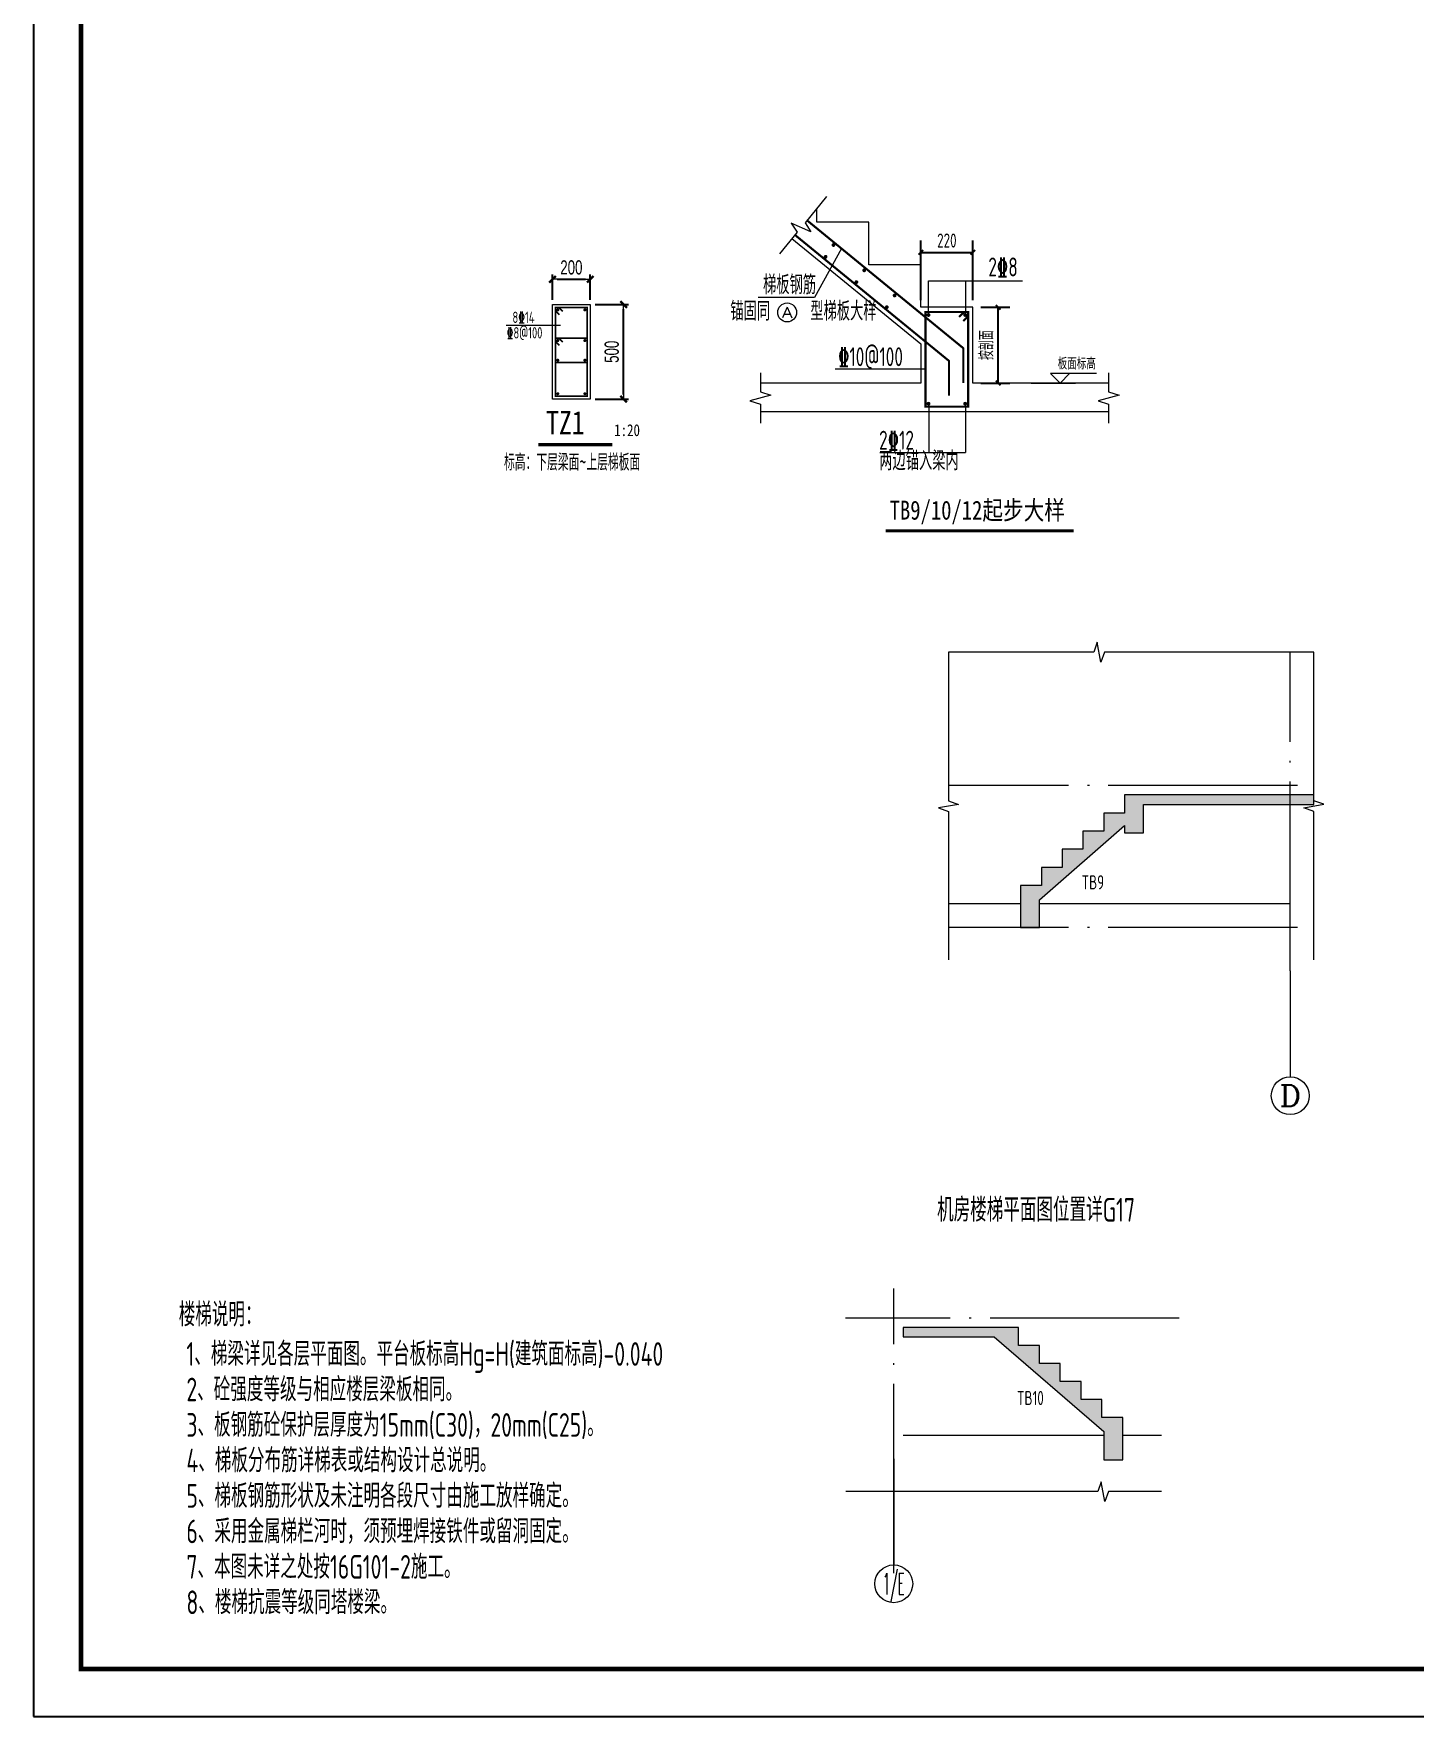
# Model space of a CAD drawing. Extents: x 5874492 to 7194610, y -939842 to -279257.
# Drawn here: x 6158052 to 6172642, y -772731 to -754945 of the extents above; entities that cross this region are included whole.
import ezdxf
from ezdxf.enums import TextEntityAlignment as Align

# ---------------------------------------------------------------- set-up
doc = ezdxf.new("R2010")
doc.units = 0
doc.header["$LTSCALE"] = 1000
doc.linetypes.add('DOTE', pattern=[2.42, 2, -0.2, 0.02, -0.2])
for name, color, linetype, lineweight in [('S-墙柱-REIN', 1, 'Continuous', 20), ('S-大样-DIM', 3, 'Continuous', 20), ('S-大样-HATCH', 251, 'Continuous', 20), ('S-大样-实线', 2, 'Continuous', 20), ('S-大样-标高', 3, 'Continuous', 20), ('S-板-BEAM-CON', 2, 'Continuous', 20), ('S-轴网-标注', 3, 'Continuous', 20), ('S-轴网-轴号', 3, 'Continuous', 20), ('S-轴网-轴线', 1, 'DOTE', 9), ('S-通用-TEXT', 7, 'Continuous', 20), ('S-通用-THIN', 7, 'Continuous', 20)]:
    doc.layers.add(name, color=color, linetype=linetype, lineweight=lineweight)
doc.layers.add('Y-云图图框', color=7, linetype='Continuous')
doc.styles.add('_TCH_AXIS', font='COMPLEX.shx', dxfattribs={"bigfont": 'hztxt.shx'})
doc.styles.add('_TCH_DIM_T3', font='tssdeng.shx', dxfattribs={"width": 0.705882, "bigfont": 'hztxt.shx'})
doc.styles.add('_YT_Name', font='', dxfattribs={"width": 0.8})
doc.styles.add('_YT_Sign_Text', font='ros.shx', dxfattribs={"width": 0.8, "bigfont": 'hztxt.shx'})
doc.styles.add('BW_Dim', font='Bweng.shx', dxfattribs={"width": 0.7, "bigfont": 'hztxt.shx'})
doc.styles.add('COMPLEX', font='COMPLEX')
doc.styles.get("Standard").update_dxf_attribs({"font": 'gbenor.shx', "bigfont": 'gbcbig.shx'})
doc.styles.add('TSSD_Rein', font='tssdeng.shx', dxfattribs={"width": 0.7, "bigfont": 'hztxt.shx'})
doc.styles.add('黑体', font='', dxfattribs={"width": 0.8})
doc.styles.get('_YT_Name').set_extended_font_data('SimHei')
doc.styles.get('黑体').set_extended_font_data('SimHei')
doc.dimstyles.new('_TCH_ARCH&&50', dxfattribs={"dimtxt": 148.75, "dimasz": 50, "dimexe": 125, "dimexo": 75, "dimgap": 50, "dimtad": 1, "dimdec": 0, "dimzin": 0, "dimdsep": 46, "dimtxsty": '_TCH_DIM_T3', "dimblk": 'ARCHTICK', "dimcen": 0.09, "dimclrt": 7, "dimazin": 2, "dimtfac": 1, "dimtdec": 0, "dimtix": 1, "dimtmove": 2, "dimatfit": 3, "dimfxl": 0, "dimtolj": 1, "dimtzin": 0, "dimarcsym": 0})
doc.dimstyles.new('Cyz_25_100', dxfattribs={"dimtxt": 300, "dimasz": 100, "dimexe": 100, "dimexo": 100, "dimgap": 100, "dimtad": 1, "dimdec": 0, "dimlfac": 0.25, "dimzin": 0, "dimdsep": 46, "dimtxsty": 'BW_Dim', "dimblk": '_bwk', "dimcen": 0, "dimclrt": 7, "dimadec": 0, "dimazin": 0, "dimtfac": 1, "dimtdec": 0, "dimtix": 1, "dimtmove": 2, "dimatfit": 0, "dimfxl": 0, "dimtolj": 1, "dimtzin": 0, "dimarcsym": 0})

# ---------------------------------------------------------------- blocks, each defined once
blk = doc.blocks.new('ECMCTK_A1_竖_单行图名--0')
at = {"color": 4}
blk.add_lwpolyline([(0, 0), (594, 0), (594, 841), (0, 841)], close=True, dxfattribs=at)
at = {"const_width": 1}
blk.add_lwpolyline([(10, 10), (584, 10), (584, 816), (10, 816)], close=True, dxfattribs=at)
at = {"color": 80, "flags": 3}
for tag, height, p in [('YTHQINS', 3, (593.31, 817.5)), ('ECMCKEY', 3, (440.09, 590.57)), ('YTTQINS', 3.75, (595.35, 11.88)), ('YTFRAME', 3, (375.97, 4.92)), ('YTBARCODE_T1', 3, (493.74, 4.57))]:
    blk.add_attdef(tag, text='', height=height, dxfattribs=at).set_placement(p, align=Align.MIDDLE_CENTER)
for tag, height, style, width, p in [('证书编号', 4, '_YT_Sign_Text', 0.8, (461.87, 43.81)), ('审查批准号', 4, '_YT_Sign_Text', 0.8, (514.06, 43.81)), ('工程号', 4, '_YT_Sign_Text', 0.5, (557.08, 44.12)), ('设计单位', 6, '_YT_Name', 0.8, (376.75, 38.6)), ('建设单位', 4, '_YT_Sign_Text', 0.8, (487.96, 36.11)), ('阶段', 4, '_YT_Sign_Text', 0.8, (557.08, 35.81)), ('项目号', 4, '_YT_Sign_Text', 0.5, (575.08, 33.72)), ('项目名称', 4, '_YT_Sign_Text', 0.8, (487.96, 28.11)), ('专业', 4, '_YT_Sign_Text', 0.8, (557.08, 27.31)), ('图纸编号', 4, '_YT_Sign_Text', 0.5, (556.93, 19.36)), ('图纸名称', 4.5, '_YT_Name', 0.8, (488.39, 15.06)), ('出图比例', 4.2, '_YT_Sign_Text', 0.8, (434.82, 11.78)), ('日期', 4, '_YT_Sign_Text', 0.5, (556.88, 12.13)), ('版本号', 4, '_YT_Sign_Text', 0.8, (575.08, 13))]:
    blk.add_attdef(tag, text='', height=height, dxfattribs=dict(style=style, width=width)).set_placement(p, align=Align.CENTER)
at = {"style": '_YT_Sign_Text', "width": 0.8, "flags": 3}
for tag, p, height in [('[审定人]', (343.95, 27.81), 4.1), ('{审定人}', (358.87, 26.45), 6.24), ('[校对人]', (395.23, 27.82), 4.1), ('{校对人}', (411.35, 26.53), 6.24), ('{审核人}', (359.98, 18.44), 6.24), ('{设计人}', (411.48, 18.54), 6.24), ('[审核人]', (344.01, 19.76), 4.1), ('[设计人]', (395.47, 20.21), 4.1), ('[项目负责人]', (343.78, 12.01), 4.1), ('{项目负责人}', (361.28, 10.72), 6.24), ('[专业负责人]', (395.74, 11.77), 4.1), ('{专业负责人}', (411.58, 10.36), 6.24)]:
    blk.add_attdef(tag, p, '', height=height, dxfattribs=at)
at = {"color": 80, "flags": 3}
for tag, p in [('YTQRCODE', (304.56, 12.07)), ('YTBZSIT', (10, 10)), ('EXT_TK_LEFT', (10, 10))]:
    blk.add_attdef(tag, p, '', height=3, dxfattribs=at)
blk = doc.blocks.new('_bwk')
blk.add_line((-1, 0), (0, 0))
at = {"const_width": 0.5}
blk.add_lwpolyline([(-0.7, -0.7), (0.7, 0.7)], dxfattribs=at)
blk = doc.blocks.new('*D2321')
at = {"layer": 'Defpoints', "color": 0, "transparency": 16777216}
for p in [(6163934, -757542), (6163534, -757808), (6163934, -757808)]:
    blk.add_point(p, dxfattribs=at)
at = {"layer": 'S-大样-DIM', "color": 0, "lineweight": -2, "transparency": 16777216}
for p, q in [((6163534, -757758), (6163534, -757492)), ((6163934, -757758), (6163934, -757492)), ((6163584, -757542), (6163884, -757542))]:
    blk.add_line(p, q, dxfattribs=at)
at = {"layer": 'S-大样-DIM', "color": 0, "lineweight": -2, "transparency": 16777216, "xscale": 50, "yscale": 50, "zscale": 50, "rotation": 180}
blk.add_blockref('_bwk', (6163534, -757542), dxfattribs=at)
at = {"layer": 'S-大样-DIM', "color": 0, "lineweight": -2, "transparency": 16777216, "xscale": 50, "yscale": 50, "zscale": 50}
blk.add_blockref('_bwk', (6163934, -757542), dxfattribs=at)
at = {"layer": 'S-大样-DIM', "color": 7, "transparency": 16777216, "insert": (6163734, -757417), "char_height": 150, "attachment_point": 5, "style": 'BW_Dim'}
blk.add_mtext('\\A1;200', dxfattribs=at)
blk = doc.blocks.new('*D2322')
at = {"layer": 'Defpoints', "color": 0, "transparency": 16777216}
for p in [(6163934, -757808), (6164286, -757808), (6163934, -758808)]:
    blk.add_point(p, dxfattribs=at)
at = {"layer": 'S-大样-DIM', "color": 0, "lineweight": -2, "transparency": 16777216}
for p, q in [((6163984, -757808), (6164336, -757808)), ((6164286, -758758), (6164286, -757858)), ((6163984, -758808), (6164336, -758808))]:
    blk.add_line(p, q, dxfattribs=at)
at = {"layer": 'S-大样-DIM', "color": 0, "lineweight": -2, "transparency": 16777216, "xscale": 50, "yscale": 50, "zscale": 50}
for p, rotation in [((6164286, -757808), 90), ((6164286, -758808), 270)]:
    blk.add_blockref('_bwk', p, dxfattribs=dict(at, rotation=rotation))
at = {"layer": 'S-大样-DIM', "color": 7, "transparency": 16777216, "insert": (6164161, -758308), "char_height": 150, "attachment_point": 5, "rotation": 90, "style": 'BW_Dim'}
blk.add_mtext('\\A1;500', dxfattribs=at)
blk = doc.blocks.new('_AXISO')
blk.add_circle((0, 0), 0.5)
at = {"layer": 'S-轴网-轴号', "style": 'COMPLEX', "width": 1.041667}
blk.add_attdef('A', text='', height=0.56, dxfattribs=at).set_placement((-0.25, -0.28), (0.25, -0.28), align=Align.FIT)
blk = doc.blocks.new('_ArchTick')
at = {"color": 0, "linetype": 'ByBlock', "const_width": 0.4}
blk.add_lwpolyline([(-0.5, -0.5), (0.5, 0.5)], dxfattribs=at)
blk = doc.blocks.new('*D2323')
at = {"layer": 'Defpoints', "color": 0, "transparency": 16777216}
for p in [(6167986, -757838), (6168244, -757838), (6167986, -758638)]:
    blk.add_point(p, dxfattribs=at)
at = {"layer": 'S-大样-DIM', "color": 0, "lineweight": -2, "transparency": 16777216}
for p, q in [((6168061, -757838), (6168369, -757838)), ((6168244, -758638), (6168244, -757838)), ((6168061, -758638), (6168369, -758638))]:
    blk.add_line(p, q, dxfattribs=at)
at = {"layer": 'S-大样-DIM', "color": 0, "lineweight": -2, "transparency": 16777216, "xscale": 50, "yscale": 50, "zscale": 50}
for p, rotation in [((6168244, -757838), 90), ((6168244, -758638), 270)]:
    blk.add_blockref('_ArchTick', p, dxfattribs=dict(at, rotation=rotation))
at = {"layer": 'S-大样-DIM', "color": 7, "transparency": 16777216, "insert": (6168120, -758238), "char_height": 148.8, "attachment_point": 5, "rotation": 90, "style": '_TCH_DIM_T3'}
blk.add_mtext('\\A1;按剖面', dxfattribs=at)
blk = doc.blocks.new('*D2324')
at = {"layer": 'Defpoints', "color": 0, "transparency": 16777216}
for p in [(6167977, -757257), (6167427, -757838), (6167977, -757838)]:
    blk.add_point(p, dxfattribs=at)
at = {"layer": 'S-大样-DIM', "color": 0, "lineweight": -2, "transparency": 16777216}
for p, q in [((6167427, -757763), (6167427, -757132)), ((6167977, -757763), (6167977, -757132)), ((6167427, -757257), (6167977, -757257))]:
    blk.add_line(p, q, dxfattribs=at)
at = {"layer": 'S-大样-DIM', "color": 0, "lineweight": -2, "transparency": 16777216, "xscale": 50, "yscale": 50, "zscale": 50, "rotation": 180}
blk.add_blockref('_ArchTick', (6167427, -757257), dxfattribs=at)
at = {"layer": 'S-大样-DIM', "color": 0, "lineweight": -2, "transparency": 16777216, "xscale": 50, "yscale": 50, "zscale": 50}
blk.add_blockref('_ArchTick', (6167977, -757257), dxfattribs=at)
at = {"layer": 'S-大样-DIM', "color": 7, "transparency": 16777216, "insert": (6167702, -757132), "char_height": 148.8, "attachment_point": 5, "style": '_TCH_DIM_T3'}
blk.add_mtext('\\A1;220', dxfattribs=at)

msp = doc.modelspace()

# ---------------------------------------------------------------- hatches: boundary and pattern name
at = {"layer": 'S-大样-HATCH'}
h = msp.add_hatch(color=8, dxfattribs=at)
h.dxf.hatch_style = 1
h.paths.add_polyline_path([(6171430.7, -763091.5), (6171580, -763091.5), (6171580, -762991.5), (6169580.7, -762991.5), (6169580.7, -763183.2), (6169360.7, -763183.2), (6169360.7, -763374.8), (6169140.7, -763374.8), (6169140.7, -763566.5), (6168920.7, -763566.5), (6168920.7, -763758.2), (6168700.7, -763758.2), (6168700.7, -763949.8), (6168480.7, -763949.8), (6168480.7, -764391.5), (6168680.7, -764391.5), (6168680.7, -764099.9), (6169580.7, -763315.8), (6169580.7, -763391.5), (6169780.7, -763391.5), (6169780.7, -763091.5)])
h = msp.add_hatch(color=8, dxfattribs=at)
h.dxf.hatch_style = 1
h.paths.add_polyline_path([(6169340.8, -769571.1), (6169340.8, -769381.1), (6169120.8, -769381.1), (6169120.8, -769191.1), (6168900.8, -769191.1), (6168900.8, -769001.1), (6168680.8, -769001.1), (6168680.8, -768811.1), (6168460.8, -768811.1), (6168460.8, -768621.1), (6167240.8, -768621.1), (6167240.8, -768721.1), (6168203.6, -768721.1), (6169360.8, -769720.5), (6169360.8, -770021.1), (6169560.8, -770021.1), (6169560.8, -769571.1)])

# ---------------------------------------------------------------- linework, layer by layer
at = {"layer": 'S-墙柱-REIN'}
for points, const_width in [([(6166223.7, -756918.4), (6167876.8, -758270.9), (6167876.8, -758638.1)], 22.5), ([(6166097, -757073.2), (6167724.6, -758404.8), (6167724.6, -758772)], 22.5), ([(6163642.2, -757881.2), (6163600.9, -757839.9), (6163565.6, -757839.9), (6163565.6, -758775.9), (6163901.6, -758775.9), (6163901.6, -757839.9), (6163565.6, -757839.9), (6163565.6, -757875.2), (6163606.9, -757916.5)], 18), ([(6167831, -757939.7), (6167882.6, -757888.1), (6167926.8, -757888.1), (6167926.8, -758888.1), (6167476.8, -758888.1), (6167476.8, -757888.1), (6167926.8, -757888.1), (6167926.8, -757932.3), (6167875.2, -757983.9)], 22.5), ([(6163642.2, -758205.2), (6163600.9, -758163.9), (6163565.6, -758163.9), (6163565.6, -758421), (6163901.6, -758421), (6163901.6, -758163.9), (6163565.6, -758163.9), (6163565.6, -758199.2), (6163606.9, -758240.5)], 18)]:
    msp.add_lwpolyline(points, dxfattribs=dict(at, const_width=const_width))
for points, const_width in [([(6166410.6, -757303.7, 1), (6166430.6, -757303.7, 1)], 20), ([(6166493.5, -757179.6, 1), (6166513.5, -757179.6, 1)], 20), ([(6166818.8, -757447.2, 1), (6166838.8, -757447.2, 1)], 20), ([(6166735.9, -757571.4, 1), (6166755.9, -757571.4, 1)], 20), ([(6163598.6, -757864.9, -1), (6163582.6, -757864.9, -1)], 16), ([(6163884.6, -757864.9, -1), (6163868.6, -757864.9, -1)], 16), ([(6167057.1, -757836.8, 1), (6167077.1, -757836.8, 1)], 20), ([(6167139.9, -757712.7, 1), (6167159.9, -757712.7, 1)], 20), ([(6167498, -757919.4, 1), (6167518, -757919.4, 1)], 20), ([(6167885.5, -757919.4, 1), (6167905.5, -757919.4, 1)], 20), ([(6163598.6, -758188.9, -1), (6163582.6, -758188.9, -1)], 16), ([(6163884.6, -758188.9, -1), (6163868.6, -758188.9, -1)], 16), ([(6163598.6, -758396.9, -1), (6163582.6, -758396.9, -1)], 16), ([(6163884.6, -758396.9, -1), (6163868.6, -758396.9, -1)], 16), ([(6163598.6, -758750.9, -1), (6163582.6, -758750.9, -1)], 16), ([(6163884.6, -758750.9, -1), (6163868.6, -758750.9, -1)], 16), ([(6167498, -758856.9, 1), (6167518, -758856.9, 1)], 20), ([(6167885.5, -758856.9, 1), (6167905.5, -758856.9, 1)], 20)]:
    msp.add_lwpolyline(points, format="xyb", close=True, dxfattribs=dict(at, const_width=const_width))
at = {"layer": 'S-大样-实线', "ltscale": 0.5}
for p, q in [((6167426.8, -758638.1), (6165731.4, -758638.1)), ((6169411.7, -758638.1), (6167976.8, -758638.1)), ((6165731.4, -758938.1), (6169411.7, -758938.1))]:
    msp.add_line(p, q, dxfattribs=at)
for points in [[(6167976.8, -758638.1), (6167976.8, -757838.1), (6167426.8, -757838.1), (6167426.8, -757388.1), (6166876.8, -757388.1), (6166876.8, -756938.1), (6166326.8, -756938.1), (6166326.8, -756792.4)], [(6166065.4, -757111.9), (6167426.8, -758225.7), (6167426.8, -758638.1)]]:
    msp.add_lwpolyline(points, dxfattribs=at)
at = {"layer": 'S-大样-实线'}
msp.add_lwpolyline([(6171430.7, -763091.5), (6171580, -763091.5), (6171580, -762991.5), (6169580.7, -762991.5), (6169580.7, -763183.2), (6169360.7, -763183.2), (6169360.7, -763374.8), (6169140.7, -763374.8), (6169140.7, -763566.5), (6168920.7, -763566.5), (6168920.7, -763758.2), (6168700.7, -763758.2), (6168700.7, -763949.8), (6168480.7, -763949.8), (6168480.7, -764391.5), (6168680.7, -764391.5), (6168680.7, -764099.9), (6169580.7, -763315.8), (6169580.7, -763391.5), (6169780.7, -763391.5), (6169780.7, -763091.5), (6169780.7, -763091.5), (6171430.7, -763091.5)], dxfattribs=at)
msp.add_lwpolyline([(6169340.8, -769571.1), (6169340.8, -769381.1), (6169120.8, -769381.1), (6169120.8, -769191.1), (6168900.8, -769191.1), (6168900.8, -769001.1), (6168680.8, -769001.1), (6168680.8, -768811.1), (6168460.8, -768811.1), (6168460.8, -768621.1), (6167240.8, -768621.1), (6167240.8, -768721.1), (6168203.6, -768721.1), (6169360.8, -769720.5), (6169360.8, -770021.1), (6169560.8, -770021.1), (6169560.8, -769571.1)], close=True, dxfattribs=at)
at = {"layer": 'S-大样-标高'}
msp.add_line((6168593.9, -758638.1), (6169062.7, -758638.1), dxfattribs=at)
at = {"layer": 'S-大样-标高', "ltscale": 0.5}
for p, q in [((6168480.7, -764141.5), (6167718.9, -764141.5, 0)), ((6171330.7, -764141.5), (6168680.7, -764141.5)), ((6169360.8, -769761.1), (6167240.8, -769761.1)), ((6169971.9, -769761.1), (6169560.8, -769761.1))]:
    msp.add_line(p, q, dxfattribs=at)
at = {"layer": 'S-大样-标高'}
msp.add_lwpolyline([(6169284, -758538.2), (6168798, -758538.2), (6168897.9, -758638.1), (6168997.8, -758538.2)], dxfattribs=at)
at = {"layer": 'S-板-BEAM-CON'}
msp.add_lwpolyline([(6163933.6, -758807.9), (6163533.6, -758807.9), (6163533.6, -757807.9), (6163933.6, -757807.9)], close=True, dxfattribs=at)
at = {"layer": 'S-轴网-标注'}
for p, q in [((6171330.7, -764849.9), (6171330.7, -765971.2)), ((6167140.8, -770008.9), (6167140.8, -771130.2))]:
    msp.add_line(p, q, dxfattribs=at)
at = {"layer": 'S-轴网-轴线'}
for p, q in [((6171330.7, -764849.9, 0), (6171330.7, -761483.7, 0)), ((6171407.9, -762891.5, 0), (6167718.9, -762891.5)), ((6171407.9, -764391.5, 0), (6167718.9, -764391.5)), ((6167140.8, -771217.3), (6167140.8, -768208.7)), ((6170158, -768521.1), (6166631.4, -768521.1))]:
    msp.add_line(p, q, dxfattribs=at)
at = {"layer": 'S-通用-TEXT'}
for p, q in [((6166588.3, -757216.7), (6166302.8, -757734.9)), ((6167508, -757909.4), (6167508, -757556.9)), ((6167508, -757556.9), (6168501.3, -757556.9)), ((6167901.1, -757909.4), (6167901.1, -757556.9)), ((6166302.8, -757734.9), (6165706.6, -757734.9)), ((6163043.7, -758027.9), (6163618.7, -758027.9)), ((6167511.4, -758841.4), (6167511.4, -759371.5)), ((6167900.1, -758841.4), (6167900.1, -759371.5)), ((6166992.5, -759371.5), (6167900.1, -759371.5))]:
    msp.add_line(p, q, dxfattribs=at)
msp.add_lwpolyline([(6166522.8, -758488.6), (6167476.8, -758488.6)], dxfattribs=at)
at = {"layer": 'S-通用-TEXT', "const_width": 35}
for points in [[(6164166.7, -759289.5), (6163385.5, -759289.5)], [(6167054.8, -760200.6), (6169041.6, -760200.6)]]:
    msp.add_lwpolyline(points, dxfattribs=at)
at = {"layer": 'S-通用-THIN'}
for points in [[(6166429.3, -756667.1), (6166203, -756943.6), (6166266, -757040.4), (6166057.7, -756947.5), (6166120.7, -757044.2), (6165932.6, -757274.2)], [(6165731.4, -758531.2), (6165731.4, -758731.2), (6165841.4, -758766.2), (6165621.4, -758826.2), (6165731.4, -758861.2), (6165731.4, -759061.2)], [(6169411.7, -758531.2), (6169411.7, -758731.2), (6169521.7, -758766.2), (6169301.7, -758826.2), (6169411.7, -758861.2), (6169411.7, -759061.2)], [(6171580, -761483.7), (6169366.6, -761483.7), (6169328.4, -761588.7), (6169291.4, -761378.7), (6169254.1, -761483.7), (6167718.9, -761483.7)], [(6167718.9, -761483.7), (6167718.9, -763053.2), (6167823.9, -763091.4), (6167613.9, -763128.4), (6167718.9, -763165.7), (6167718.9, -764735.2)], [(6171580, -764735.2), (6171580, -763165.7), (6171475, -763127.5), (6171685, -763090.4), (6171580, -763053.2), (6171580, -761483.7)], [(6169971.9, -770355.8), (6169408.7, -770355.8), (6169370.5, -770460.8), (6169333.5, -770250.8), (6169296.2, -770355.8), (6166635.1, -770355.8)]]:
    msp.add_lwpolyline(points, dxfattribs=at)

# ---------------------------------------------------------------- block references
at = {"layer": 'S-轴网-标注'}
ref = msp.add_blockref('_AXISO', (6166014.2, -757891.9), dxfattribs=dict(at, xscale=200, yscale=200, zscale=200))
ref.add_attrib('A', 'A', dxfattribs={"layer": '0', "height": 113.1, "style": '_TCH_AXIS', "width": 1.166667}).set_placement((6165957.6, -757948.5), (6166070.8, -757948.5), align=Align.FIT)
ref = msp.add_blockref('_AXISO', (6171330.7, -766171.2), dxfattribs=dict(at, xscale=400, yscale=400, zscale=400))
ref.add_attrib('A', 'D', dxfattribs={"height": 226.3, "style": '_TCH_AXIS', "width": 1.235294}).set_placement((6171217.6, -766284.3), (6171443.8, -766284.3), align=Align.FIT)
ref = msp.add_blockref('_AXISO', (6167140.8, -771330.2), dxfattribs=dict(at, xscale=400, yscale=400, zscale=400))
ref.add_attrib('A', '1/E', dxfattribs={"height": 226.27, "style": '_TCH_AXIS', "width": 0.396226}).set_placement((6167027.7, -771443.3), (6167254, -771443.3), align=Align.FIT)
at = {"layer": 'Y-云图图框', "xscale": 50, "yscale": 50, "zscale": 50}
msp.add_blockref('ECMCTK_A1_竖_单行图名--0', (6158051.7, -772731.2), dxfattribs=at)

# ---------------------------------------------------------------- texts
at = {"layer": 'S-大样-标高', "style": 'TSSD_Rein', "width": 0.7}
msp.add_text('板面标高', height=125, dxfattribs=at).set_placement((6168873.4, -758495.3))
at = {"layer": 'S-通用-TEXT'}
for s, height, style, width, p in [('2\x848', 200, 'TSSD_Rein', 0.7, (6168139.8, -757511.4)), ('梯板钢筋', 200, 'TSSD_Rein', 0.7, (6165759.6, -757699.6)), ('锚固同     型梯板大样', 200, 'TSSD_Rein', 0.7, (6165413.9, -757978.4)), ('\x848@100', 120, 'TSSD_Rein', 0.7, (6163050.3, -758167.4)), ('8\x8414', 120, 'TSSD_Rein', 0.7, (6163111.9, -758003.7)), ('\x8410@100', 200, 'TSSD_Rein', 0.7, (6166551.9, -758460.6)), ('TZ1', 250, '黑体', 0.8, (6163466.6, -759182.3)), ('1:20', 125, '黑体', 0.8, (6164186.9, -759199.1)), ('2\x8412', 200, 'TSSD_Rein', 0.7, (6166985.3, -759342.8)), ('标高：下层梁面~上层梯板面', 175, 'TSSD_Rein', 0.65, (6163022.4, -759563.3)), ('两边锚入梁内', 200, 'TSSD_Rein', 0.7, (6166987.2, -759559.9)), ('TB9/10/12起步大样', 200, '黑体', 0.8, (6167097.7, -760081.9)), ('TB9', 150, 'TSSD_Rein', 0.7, (6169126.5, -763991)), ('机房楼梯平面图位置详G17', 250, 'TSSD_Rein', 0.7, (6167598.6, -767502.2)), ('楼梯说明：', 250, 'TSSD_Rein', 0.7, (6159585, -768609.4)), ('1、梯梁详见各层平面图。平台板标高Hg=H(建筑面标高)-0.040', 250, 'TSSD_Rein', 0.7, (6159665.8, -769026.1)), ('2、砼强度等级与相应楼层梁板相同。', 250, 'TSSD_Rein', 0.7, (6159665.8, -769401.1)), ('TB10', 150, 'TSSD_Rein', 0.7, (6168443.4, -769441.8)), ('3、板钢筋砼保护层厚度为15mm(C30)，20mm(C25)。', 250, 'TSSD_Rein', 0.7, (6159665.8, -769776.1)), ('4、梯板分布筋详梯表或结构设计总说明。', 250, 'TSSD_Rein', 0.7, (6159665.8, -770151.1)), ('5、梯板钢筋形状及未注明各段尺寸由施工放样确定。', 250, 'TSSD_Rein', 0.7, (6159665.8, -770526.1)), ('6、采用金属梯栏河时，须预埋焊接铁件或留洞固定。', 250, 'TSSD_Rein', 0.7, (6159665.8, -770901.1)), ('7、本图未详之处按16G101-2施工。', 250, 'TSSD_Rein', 0.7, (6159665.8, -771276.1)), ('8、楼梯抗震等级同塔楼梁。', 250, 'TSSD_Rein', 0.7, (6159665.8, -771651.1))]:
    msp.add_text(s, height=height, dxfattribs=dict(at, style=style, width=width)).set_placement(p)

# ---------------------------------------------------------------- dimensions: what is measured, and where the dimension line sits
at = {"layer": 'S-大样-DIM'}
for p1, p2, distance, dimstyle, override, picture, middle in [((6167426.8, -757838.1), (6167976.8, -757838.1), 581.5, '_TCH_ARCH&&50', {"dimlfac": 0.4}, '*D2324', (6167701.8, -757132.2)), ((6163533.6, -757807.9), (6163933.6, -757807.9), 266.3, 'Cyz_25_100', {"dimscale": 0.5, "dimlfac": 0.5, "dimatfit": 3}, '*D2321', (6163733.6, -757416.6)), ((6163933.6, -758807.9), (6163933.6, -757807.9), -352.1, 'Cyz_25_100', {"dimscale": 0.5, "dimlfac": 0.5, "dimatfit": 3}, '*D2322', (6164160.7, -758307.9))]:
    dim = msp.add_aligned_dim(p1=p1, p2=p2, distance=distance, dimstyle=dimstyle, override=override, dxfattribs=at)
    dim.commit()
    dim.dimension.update_dxf_attribs({"geometry": picture, "text_midpoint": middle})
dim = msp.add_aligned_dim(p1=(6167986.5, -758638.1), p2=(6167986.5, -757838.1), distance=-257.5, text='按剖面', dimstyle='_TCH_ARCH&&50', override={"dimlfac": 0.4}, dxfattribs=at)
dim.commit()
dim.dimension.update_dxf_attribs({"geometry": '*D2323', "text_midpoint": (6168119.6, -758238.1)})

doc.saveas('drawing.dxf')
